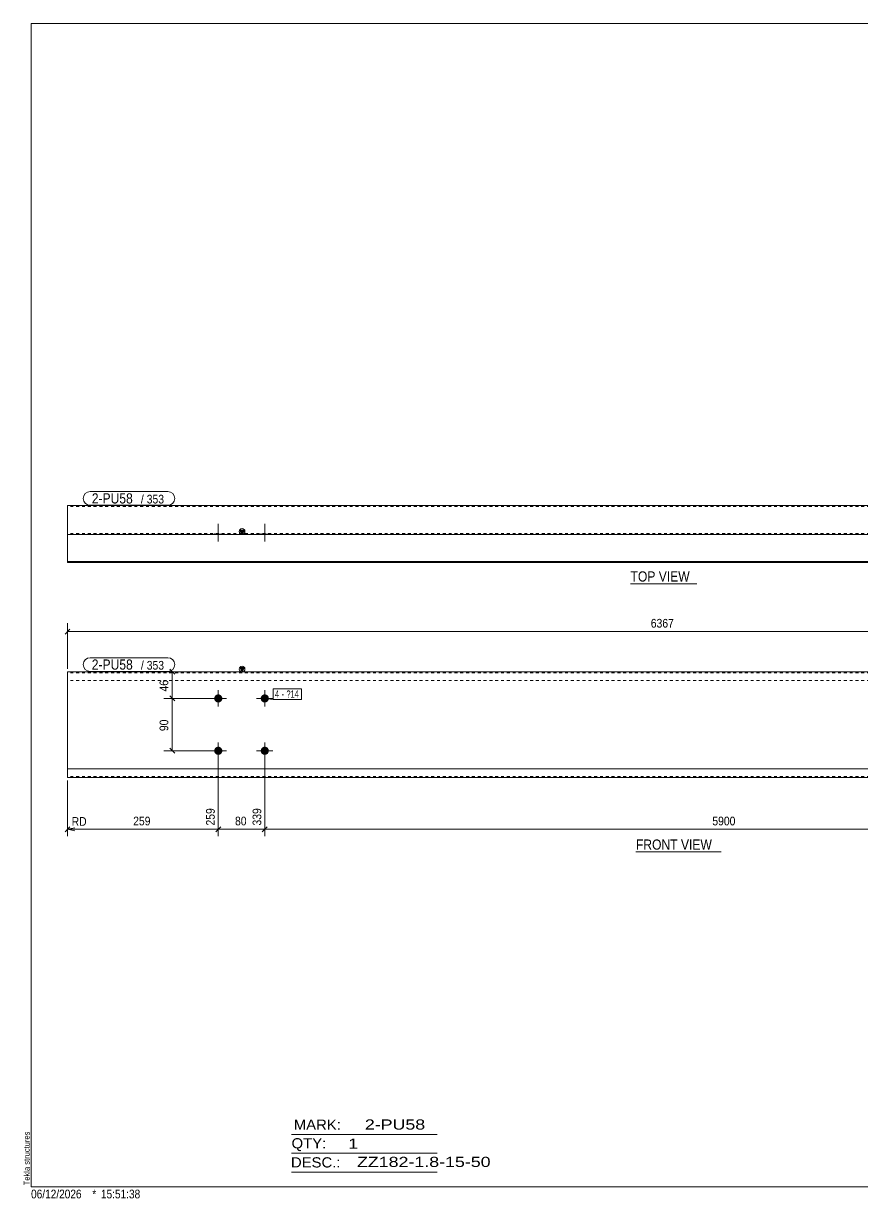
# Model space of a CAD drawing. Header units: millimetres. Extents: x 2 to 579, y 1 to 405.
# Drawn here: x 2.4 to 290.7, y 1 to 405 of the extents above; entities that cross this region are included whole.
import ezdxf

# ---------------------------------------------------------------- set-up
doc = ezdxf.new("R2010")
doc.units = ezdxf.units.MM
doc.linetypes.add('XKITLINE00', pattern=[0])
doc.linetypes.add('XKITLINE01', pattern=[4, 1, -1, 1, -1])
for name, color, linetype, lineweight in [('Bolt', 3, 'Continuous', 0), ('BoltMark', 7, 'Continuous', 0), ('Dimensions', 7, 'Continuous', 0), ('DrawingSheet', 5, 'Continuous', 0), ('OtherObjectType', 7, 'Continuous', 0), ('Part', 2, 'Continuous', 0), ('PartMark', 7, 'Continuous', 0)]:
    doc.layers.add(name, color=color, linetype=linetype, lineweight=lineweight)
doc.styles.add('ARIAL', font='ARIAL.TTF')
doc.styles.add('ARIAL_NARROW', font='ARIALN.TTF')

# ---------------------------------------------------------------- blocks, each defined once
blk = doc.blocks.new('*A1')
at = {"layer": 'Bolt'}
for points in [[(70.71, 172.88), (70.71, 172.84), (70.71, 172.81), (70.7, 172.77), (70.7, 172.74), (70.69, 172.7), (70.69, 172.67), (70.68, 172.64), (70.68, 172.6), (70.67, 172.57), (70.66, 172.54), (70.65, 172.5), (70.64, 172.47), (70.63, 172.44), (70.62, 172.41), (70.6, 172.37), (70.59, 172.34), (70.57, 172.31), (70.56, 172.28), (70.54, 172.25), (70.53, 172.22), (70.51, 172.19), (70.49, 172.16), (70.47, 172.13), (70.45, 172.1), (70.43, 172.08), (70.41, 172.05), (70.39, 172.02), (70.37, 172), (70.35, 171.97), (70.32, 171.94), (70.3, 171.92), (70.27, 171.9), (70.25, 171.87), (70.22, 171.85), (70.2, 171.83), (70.17, 171.81), (70.14, 171.79), (70.12, 171.77), (70.09, 171.75), (70.06, 171.73), (70.03, 171.71), (70, 171.69), (69.97, 171.68), (69.94, 171.66), (69.91, 171.64), (69.88, 171.63), (69.84, 171.62), (69.81, 171.6), (69.78, 171.59), (69.75, 171.58), (69.72, 171.57), (69.68, 171.56), (69.65, 171.55), (69.62, 171.54), (69.58, 171.54), (69.55, 171.53), (69.51, 171.53), (69.48, 171.52), (69.45, 171.52), (69.41, 171.51), (69.38, 171.51), (69.34, 171.51), (69.31, 171.51), (69.27, 171.51), (69.24, 171.51), (69.21, 171.51), (69.17, 171.52), (69.14, 171.52), (69.1, 171.53), (69.07, 171.53), (69.04, 171.54), (69, 171.54), (68.97, 171.55), (68.94, 171.56), (68.9, 171.57), (68.87, 171.58), (68.84, 171.59), (68.81, 171.6), (68.77, 171.62), (68.74, 171.63), (68.71, 171.64), (68.68, 171.66), (68.65, 171.68), (68.62, 171.69), (68.59, 171.71), (68.56, 171.73), (68.53, 171.75), (68.5, 171.77), (68.48, 171.79), (68.45, 171.81), (68.42, 171.83), (68.39, 171.85), (68.37, 171.87), (68.34, 171.9), (68.32, 171.92), (68.3, 171.94), (68.27, 171.97), (68.25, 172), (68.23, 172.02), (68.21, 172.05), (68.18, 172.08), (68.16, 172.1), (68.15, 172.13), (68.13, 172.16), (68.11, 172.19), (68.09, 172.22), (68.07, 172.25), (68.06, 172.28), (68.04, 172.31), (68.03, 172.34), (68.02, 172.37), (68, 172.41), (67.99, 172.44), (67.98, 172.47), (67.97, 172.5), (67.96, 172.54), (67.95, 172.57), (67.94, 172.6), (67.94, 172.64), (67.93, 172.67), (67.92, 172.7), (67.92, 172.74), (67.92, 172.77), (67.91, 172.81), (67.91, 172.84), (67.91, 172.88), (67.91, 172.91), (67.91, 172.94), (67.91, 172.98), (67.91, 173.01), (67.92, 173.05), (67.92, 173.08), (67.92, 173.12), (67.93, 173.15), (67.94, 173.18), (67.94, 173.22), (67.95, 173.25), (67.96, 173.28), (67.97, 173.32), (67.98, 173.35), (67.99, 173.38), (68, 173.41), (68.02, 173.45), (68.03, 173.48), (68.04, 173.51), (68.06, 173.54), (68.07, 173.57), (68.09, 173.6), (68.11, 173.63), (68.13, 173.66), (68.15, 173.69), (68.16, 173.72), (68.18, 173.74), (68.21, 173.77), (68.23, 173.8), (68.25, 173.82), (68.27, 173.85), (68.3, 173.88), (68.32, 173.9), (68.34, 173.92), (68.37, 173.95), (68.39, 173.97), (68.42, 173.99), (68.45, 174.01), (68.48, 174.03), (68.5, 174.05), (68.53, 174.07), (68.56, 174.09), (68.59, 174.11), (68.62, 174.13), (68.65, 174.14), (68.68, 174.16), (68.71, 174.18), (68.74, 174.19), (68.77, 174.2), (68.81, 174.22), (68.84, 174.23), (68.87, 174.24), (68.9, 174.25), (68.94, 174.26), (68.97, 174.27), (69, 174.28), (69.04, 174.28), (69.07, 174.29), (69.1, 174.29), (69.14, 174.3), (69.17, 174.3), (69.21, 174.31), (69.24, 174.31), (69.27, 174.31), (69.31, 174.31), (69.34, 174.31), (69.38, 174.31), (69.41, 174.31), (69.45, 174.3), (69.48, 174.3), (69.51, 174.29), (69.55, 174.29), (69.58, 174.28), (69.62, 174.28), (69.65, 174.27), (69.68, 174.26), (69.72, 174.25), (69.75, 174.24), (69.78, 174.23), (69.81, 174.22), (69.84, 174.2), (69.88, 174.19), (69.91, 174.18), (69.94, 174.16), (69.97, 174.14), (70, 174.13), (70.03, 174.11), (70.06, 174.09), (70.09, 174.07), (70.12, 174.05), (70.14, 174.03), (70.17, 174.01), (70.2, 173.99), (70.22, 173.97), (70.25, 173.95), (70.27, 173.92), (70.3, 173.9), (70.32, 173.88), (70.35, 173.85), (70.37, 173.82), (70.39, 173.8), (70.41, 173.77), (70.43, 173.74), (70.45, 173.72), (70.47, 173.69), (70.49, 173.66), (70.51, 173.63), (70.53, 173.6), (70.54, 173.57), (70.56, 173.54), (70.57, 173.51), (70.59, 173.48), (70.6, 173.45), (70.62, 173.41), (70.63, 173.38), (70.64, 173.35), (70.65, 173.32), (70.66, 173.28), (70.67, 173.25), (70.68, 173.22), (70.68, 173.18), (70.69, 173.15), (70.69, 173.12), (70.7, 173.08), (70.7, 173.05), (70.71, 173.01), (70.71, 172.98), (70.71, 172.94), (70.71, 172.91)], [(86.71, 172.88), (86.71, 172.84), (86.71, 172.81), (86.7, 172.77), (86.7, 172.74), (86.69, 172.7), (86.69, 172.67), (86.68, 172.64), (86.68, 172.6), (86.67, 172.57), (86.66, 172.54), (86.65, 172.5), (86.64, 172.47), (86.63, 172.44), (86.62, 172.41), (86.6, 172.37), (86.59, 172.34), (86.57, 172.31), (86.56, 172.28), (86.54, 172.25), (86.53, 172.22), (86.51, 172.19), (86.49, 172.16), (86.47, 172.13), (86.45, 172.1), (86.43, 172.08), (86.41, 172.05), (86.39, 172.02), (86.37, 172), (86.35, 171.97), (86.32, 171.94), (86.3, 171.92), (86.27, 171.9), (86.25, 171.87), (86.22, 171.85), (86.2, 171.83), (86.17, 171.81), (86.14, 171.79), (86.12, 171.77), (86.09, 171.75), (86.06, 171.73), (86.03, 171.71), (86, 171.69), (85.97, 171.68), (85.94, 171.66), (85.91, 171.64), (85.88, 171.63), (85.84, 171.62), (85.81, 171.6), (85.78, 171.59), (85.75, 171.58), (85.72, 171.57), (85.68, 171.56), (85.65, 171.55), (85.62, 171.54), (85.58, 171.54), (85.55, 171.53), (85.51, 171.53), (85.48, 171.52), (85.45, 171.52), (85.41, 171.51), (85.38, 171.51), (85.34, 171.51), (85.31, 171.51), (85.27, 171.51), (85.24, 171.51), (85.21, 171.51), (85.17, 171.52), (85.14, 171.52), (85.1, 171.53), (85.07, 171.53), (85.04, 171.54), (85, 171.54), (84.97, 171.55), (84.94, 171.56), (84.9, 171.57), (84.87, 171.58), (84.84, 171.59), (84.81, 171.6), (84.77, 171.62), (84.74, 171.63), (84.71, 171.64), (84.68, 171.66), (84.65, 171.68), (84.62, 171.69), (84.59, 171.71), (84.56, 171.73), (84.53, 171.75), (84.5, 171.77), (84.48, 171.79), (84.45, 171.81), (84.42, 171.83), (84.39, 171.85), (84.37, 171.87), (84.34, 171.9), (84.32, 171.92), (84.3, 171.94), (84.27, 171.97), (84.25, 172), (84.23, 172.02), (84.21, 172.05), (84.18, 172.08), (84.16, 172.1), (84.15, 172.13), (84.13, 172.16), (84.11, 172.19), (84.09, 172.22), (84.07, 172.25), (84.06, 172.28), (84.04, 172.31), (84.03, 172.34), (84.02, 172.37), (84, 172.41), (83.99, 172.44), (83.98, 172.47), (83.97, 172.5), (83.96, 172.54), (83.95, 172.57), (83.94, 172.6), (83.94, 172.64), (83.93, 172.67), (83.92, 172.7), (83.92, 172.74), (83.92, 172.77), (83.91, 172.81), (83.91, 172.84), (83.91, 172.88), (83.91, 172.91), (83.91, 172.94), (83.91, 172.98), (83.91, 173.01), (83.92, 173.05), (83.92, 173.08), (83.92, 173.12), (83.93, 173.15), (83.94, 173.18), (83.94, 173.22), (83.95, 173.25), (83.96, 173.28), (83.97, 173.32), (83.98, 173.35), (83.99, 173.38), (84, 173.41), (84.02, 173.45), (84.03, 173.48), (84.04, 173.51), (84.06, 173.54), (84.07, 173.57), (84.09, 173.6), (84.11, 173.63), (84.13, 173.66), (84.15, 173.69), (84.16, 173.72), (84.18, 173.74), (84.21, 173.77), (84.23, 173.8), (84.25, 173.82), (84.27, 173.85), (84.3, 173.88), (84.32, 173.9), (84.34, 173.92), (84.37, 173.95), (84.39, 173.97), (84.42, 173.99), (84.45, 174.01), (84.48, 174.03), (84.5, 174.05), (84.53, 174.07), (84.56, 174.09), (84.59, 174.11), (84.62, 174.13), (84.65, 174.14), (84.68, 174.16), (84.71, 174.18), (84.74, 174.19), (84.77, 174.2), (84.81, 174.22), (84.84, 174.23), (84.87, 174.24), (84.9, 174.25), (84.94, 174.26), (84.97, 174.27), (85, 174.28), (85.04, 174.28), (85.07, 174.29), (85.1, 174.29), (85.14, 174.3), (85.17, 174.3), (85.21, 174.31), (85.24, 174.31), (85.27, 174.31), (85.31, 174.31), (85.34, 174.31), (85.38, 174.31), (85.41, 174.31), (85.45, 174.3), (85.48, 174.3), (85.51, 174.29), (85.55, 174.29), (85.58, 174.28), (85.62, 174.28), (85.65, 174.27), (85.68, 174.26), (85.72, 174.25), (85.75, 174.24), (85.78, 174.23), (85.81, 174.22), (85.84, 174.2), (85.88, 174.19), (85.91, 174.18), (85.94, 174.16), (85.97, 174.14), (86, 174.13), (86.03, 174.11), (86.06, 174.09), (86.09, 174.07), (86.12, 174.05), (86.14, 174.03), (86.17, 174.01), (86.2, 173.99), (86.22, 173.97), (86.25, 173.95), (86.27, 173.92), (86.3, 173.9), (86.32, 173.88), (86.35, 173.85), (86.37, 173.82), (86.39, 173.8), (86.41, 173.77), (86.43, 173.74), (86.45, 173.72), (86.47, 173.69), (86.49, 173.66), (86.51, 173.63), (86.53, 173.6), (86.54, 173.57), (86.56, 173.54), (86.57, 173.51), (86.59, 173.48), (86.6, 173.45), (86.62, 173.41), (86.63, 173.38), (86.64, 173.35), (86.65, 173.32), (86.66, 173.28), (86.67, 173.25), (86.68, 173.22), (86.68, 173.18), (86.69, 173.15), (86.69, 173.12), (86.7, 173.08), (86.7, 173.05), (86.71, 173.01), (86.71, 172.98), (86.71, 172.94), (86.71, 172.91)], [(70.71, 154.88), (70.71, 154.84), (70.71, 154.81), (70.7, 154.77), (70.7, 154.74), (70.69, 154.7), (70.69, 154.67), (70.68, 154.64), (70.68, 154.6), (70.67, 154.57), (70.66, 154.54), (70.65, 154.5), (70.64, 154.47), (70.63, 154.44), (70.62, 154.41), (70.6, 154.37), (70.59, 154.34), (70.57, 154.31), (70.56, 154.28), (70.54, 154.25), (70.53, 154.22), (70.51, 154.19), (70.49, 154.16), (70.47, 154.13), (70.45, 154.1), (70.43, 154.08), (70.41, 154.05), (70.39, 154.02), (70.37, 154), (70.35, 153.97), (70.32, 153.94), (70.3, 153.92), (70.27, 153.9), (70.25, 153.87), (70.22, 153.85), (70.2, 153.83), (70.17, 153.81), (70.14, 153.79), (70.12, 153.77), (70.09, 153.75), (70.06, 153.73), (70.03, 153.71), (70, 153.69), (69.97, 153.68), (69.94, 153.66), (69.91, 153.64), (69.88, 153.63), (69.84, 153.62), (69.81, 153.6), (69.78, 153.59), (69.75, 153.58), (69.72, 153.57), (69.68, 153.56), (69.65, 153.55), (69.62, 153.54), (69.58, 153.54), (69.55, 153.53), (69.51, 153.53), (69.48, 153.52), (69.45, 153.52), (69.41, 153.51), (69.38, 153.51), (69.34, 153.51), (69.31, 153.51), (69.27, 153.51), (69.24, 153.51), (69.21, 153.51), (69.17, 153.52), (69.14, 153.52), (69.1, 153.53), (69.07, 153.53), (69.04, 153.54), (69, 153.54), (68.97, 153.55), (68.94, 153.56), (68.9, 153.57), (68.87, 153.58), (68.84, 153.59), (68.81, 153.6), (68.77, 153.62), (68.74, 153.63), (68.71, 153.64), (68.68, 153.66), (68.65, 153.68), (68.62, 153.69), (68.59, 153.71), (68.56, 153.73), (68.53, 153.75), (68.5, 153.77), (68.48, 153.79), (68.45, 153.81), (68.42, 153.83), (68.39, 153.85), (68.37, 153.87), (68.34, 153.9), (68.32, 153.92), (68.3, 153.94), (68.27, 153.97), (68.25, 154), (68.23, 154.02), (68.21, 154.05), (68.18, 154.08), (68.16, 154.1), (68.15, 154.13), (68.13, 154.16), (68.11, 154.19), (68.09, 154.22), (68.07, 154.25), (68.06, 154.28), (68.04, 154.31), (68.03, 154.34), (68.02, 154.37), (68, 154.41), (67.99, 154.44), (67.98, 154.47), (67.97, 154.5), (67.96, 154.54), (67.95, 154.57), (67.94, 154.6), (67.94, 154.64), (67.93, 154.67), (67.92, 154.7), (67.92, 154.74), (67.92, 154.77), (67.91, 154.81), (67.91, 154.84), (67.91, 154.88), (67.91, 154.91), (67.91, 154.94), (67.91, 154.98), (67.91, 155.01), (67.92, 155.05), (67.92, 155.08), (67.92, 155.12), (67.93, 155.15), (67.94, 155.18), (67.94, 155.22), (67.95, 155.25), (67.96, 155.28), (67.97, 155.32), (67.98, 155.35), (67.99, 155.38), (68, 155.41), (68.02, 155.45), (68.03, 155.48), (68.04, 155.51), (68.06, 155.54), (68.07, 155.57), (68.09, 155.6), (68.11, 155.63), (68.13, 155.66), (68.15, 155.69), (68.16, 155.72), (68.18, 155.74), (68.21, 155.77), (68.23, 155.8), (68.25, 155.82), (68.27, 155.85), (68.3, 155.88), (68.32, 155.9), (68.34, 155.92), (68.37, 155.95), (68.39, 155.97), (68.42, 155.99), (68.45, 156.01), (68.48, 156.03), (68.5, 156.05), (68.53, 156.07), (68.56, 156.09), (68.59, 156.11), (68.62, 156.13), (68.65, 156.14), (68.68, 156.16), (68.71, 156.18), (68.74, 156.19), (68.77, 156.2), (68.81, 156.22), (68.84, 156.23), (68.87, 156.24), (68.9, 156.25), (68.94, 156.26), (68.97, 156.27), (69, 156.28), (69.04, 156.28), (69.07, 156.29), (69.1, 156.29), (69.14, 156.3), (69.17, 156.3), (69.21, 156.31), (69.24, 156.31), (69.27, 156.31), (69.31, 156.31), (69.34, 156.31), (69.38, 156.31), (69.41, 156.31), (69.45, 156.3), (69.48, 156.3), (69.51, 156.29), (69.55, 156.29), (69.58, 156.28), (69.62, 156.28), (69.65, 156.27), (69.68, 156.26), (69.72, 156.25), (69.75, 156.24), (69.78, 156.23), (69.81, 156.22), (69.84, 156.2), (69.88, 156.19), (69.91, 156.18), (69.94, 156.16), (69.97, 156.14), (70, 156.13), (70.03, 156.11), (70.06, 156.09), (70.09, 156.07), (70.12, 156.05), (70.14, 156.03), (70.17, 156.01), (70.2, 155.99), (70.22, 155.97), (70.25, 155.95), (70.27, 155.92), (70.3, 155.9), (70.32, 155.88), (70.35, 155.85), (70.37, 155.82), (70.39, 155.8), (70.41, 155.77), (70.43, 155.74), (70.45, 155.72), (70.47, 155.69), (70.49, 155.66), (70.51, 155.63), (70.53, 155.6), (70.54, 155.57), (70.56, 155.54), (70.57, 155.51), (70.59, 155.48), (70.6, 155.45), (70.62, 155.41), (70.63, 155.38), (70.64, 155.35), (70.65, 155.32), (70.66, 155.28), (70.67, 155.25), (70.68, 155.22), (70.68, 155.18), (70.69, 155.15), (70.69, 155.12), (70.7, 155.08), (70.7, 155.05), (70.71, 155.01), (70.71, 154.98), (70.71, 154.94), (70.71, 154.91)], [(86.71, 154.88), (86.71, 154.84), (86.71, 154.81), (86.7, 154.77), (86.7, 154.74), (86.69, 154.7), (86.69, 154.67), (86.68, 154.64), (86.68, 154.6), (86.67, 154.57), (86.66, 154.54), (86.65, 154.5), (86.64, 154.47), (86.63, 154.44), (86.62, 154.41), (86.6, 154.37), (86.59, 154.34), (86.57, 154.31), (86.56, 154.28), (86.54, 154.25), (86.53, 154.22), (86.51, 154.19), (86.49, 154.16), (86.47, 154.13), (86.45, 154.1), (86.43, 154.08), (86.41, 154.05), (86.39, 154.02), (86.37, 154), (86.35, 153.97), (86.32, 153.94), (86.3, 153.92), (86.27, 153.9), (86.25, 153.87), (86.22, 153.85), (86.2, 153.83), (86.17, 153.81), (86.14, 153.79), (86.12, 153.77), (86.09, 153.75), (86.06, 153.73), (86.03, 153.71), (86, 153.69), (85.97, 153.68), (85.94, 153.66), (85.91, 153.64), (85.88, 153.63), (85.84, 153.62), (85.81, 153.6), (85.78, 153.59), (85.75, 153.58), (85.72, 153.57), (85.68, 153.56), (85.65, 153.55), (85.62, 153.54), (85.58, 153.54), (85.55, 153.53), (85.51, 153.53), (85.48, 153.52), (85.45, 153.52), (85.41, 153.51), (85.38, 153.51), (85.34, 153.51), (85.31, 153.51), (85.27, 153.51), (85.24, 153.51), (85.21, 153.51), (85.17, 153.52), (85.14, 153.52), (85.1, 153.53), (85.07, 153.53), (85.04, 153.54), (85, 153.54), (84.97, 153.55), (84.94, 153.56), (84.9, 153.57), (84.87, 153.58), (84.84, 153.59), (84.81, 153.6), (84.77, 153.62), (84.74, 153.63), (84.71, 153.64), (84.68, 153.66), (84.65, 153.68), (84.62, 153.69), (84.59, 153.71), (84.56, 153.73), (84.53, 153.75), (84.5, 153.77), (84.48, 153.79), (84.45, 153.81), (84.42, 153.83), (84.39, 153.85), (84.37, 153.87), (84.34, 153.9), (84.32, 153.92), (84.3, 153.94), (84.27, 153.97), (84.25, 154), (84.23, 154.02), (84.21, 154.05), (84.18, 154.08), (84.16, 154.1), (84.15, 154.13), (84.13, 154.16), (84.11, 154.19), (84.09, 154.22), (84.07, 154.25), (84.06, 154.28), (84.04, 154.31), (84.03, 154.34), (84.02, 154.37), (84, 154.41), (83.99, 154.44), (83.98, 154.47), (83.97, 154.5), (83.96, 154.54), (83.95, 154.57), (83.94, 154.6), (83.94, 154.64), (83.93, 154.67), (83.92, 154.7), (83.92, 154.74), (83.92, 154.77), (83.91, 154.81), (83.91, 154.84), (83.91, 154.88), (83.91, 154.91), (83.91, 154.94), (83.91, 154.98), (83.91, 155.01), (83.92, 155.05), (83.92, 155.08), (83.92, 155.12), (83.93, 155.15), (83.94, 155.18), (83.94, 155.22), (83.95, 155.25), (83.96, 155.28), (83.97, 155.32), (83.98, 155.35), (83.99, 155.38), (84, 155.41), (84.02, 155.45), (84.03, 155.48), (84.04, 155.51), (84.06, 155.54), (84.07, 155.57), (84.09, 155.6), (84.11, 155.63), (84.13, 155.66), (84.15, 155.69), (84.16, 155.72), (84.18, 155.74), (84.21, 155.77), (84.23, 155.8), (84.25, 155.82), (84.27, 155.85), (84.3, 155.88), (84.32, 155.9), (84.34, 155.92), (84.37, 155.95), (84.39, 155.97), (84.42, 155.99), (84.45, 156.01), (84.48, 156.03), (84.5, 156.05), (84.53, 156.07), (84.56, 156.09), (84.59, 156.11), (84.62, 156.13), (84.65, 156.14), (84.68, 156.16), (84.71, 156.18), (84.74, 156.19), (84.77, 156.2), (84.81, 156.22), (84.84, 156.23), (84.87, 156.24), (84.9, 156.25), (84.94, 156.26), (84.97, 156.27), (85, 156.28), (85.04, 156.28), (85.07, 156.29), (85.1, 156.29), (85.14, 156.3), (85.17, 156.3), (85.21, 156.31), (85.24, 156.31), (85.27, 156.31), (85.31, 156.31), (85.34, 156.31), (85.38, 156.31), (85.41, 156.31), (85.45, 156.3), (85.48, 156.3), (85.51, 156.29), (85.55, 156.29), (85.58, 156.28), (85.62, 156.28), (85.65, 156.27), (85.68, 156.26), (85.72, 156.25), (85.75, 156.24), (85.78, 156.23), (85.81, 156.22), (85.84, 156.2), (85.88, 156.19), (85.91, 156.18), (85.94, 156.16), (85.97, 156.14), (86, 156.13), (86.03, 156.11), (86.06, 156.09), (86.09, 156.07), (86.12, 156.05), (86.14, 156.03), (86.17, 156.01), (86.2, 155.99), (86.22, 155.97), (86.25, 155.95), (86.27, 155.92), (86.3, 155.9), (86.32, 155.88), (86.35, 155.85), (86.37, 155.82), (86.39, 155.8), (86.41, 155.77), (86.43, 155.74), (86.45, 155.72), (86.47, 155.69), (86.49, 155.66), (86.51, 155.63), (86.53, 155.6), (86.54, 155.57), (86.56, 155.54), (86.57, 155.51), (86.59, 155.48), (86.6, 155.45), (86.62, 155.41), (86.63, 155.38), (86.64, 155.35), (86.65, 155.32), (86.66, 155.28), (86.67, 155.25), (86.68, 155.22), (86.68, 155.18), (86.69, 155.15), (86.69, 155.12), (86.7, 155.08), (86.7, 155.05), (86.71, 155.01), (86.71, 154.98), (86.71, 154.94), (86.71, 154.91)]]:
    blk.add_hatch(color=3, dxfattribs=at).paths.add_polyline_path(points, flags=17)
at = {"layer": 'Bolt', "color": 3, "linetype": 'XKITLINE00', "lineweight": 0}
for p, q in [((69.31, 175.71), (69.31, 170.11)), ((85.31, 175.71), (85.31, 170.11)), ((72.11, 172.91), (66.51, 172.91)), ((88.11, 172.91), (82.51, 172.91)), ((69.31, 157.71), (69.31, 152.11)), ((85.31, 157.71), (85.31, 152.11)), ((72.11, 154.91), (66.51, 154.91)), ((88.11, 154.91), (82.51, 154.91))]:
    blk.add_line(p, q, dxfattribs=at)
blk = doc.blocks.new('*A3')
at = {"layer": 'Part'}
blk.add_hatch(color=2, dxfattribs=at).paths.add_polyline_path([(76.7, 183.51), (78.3, 183.51), (77.5, 182.11)], flags=17)
at = {"layer": 'Part', "color": 2, "linetype": 'XKITLINE00', "lineweight": 0}
for p, q in [((17.5, 145.71), (17.5, 182.11)), ((243.5, 182.11), (17.5, 182.11)), ((77.5, 182.11), (76.7, 183.51)), ((76.7, 183.51), (78.3, 183.51)), ((78.3, 183.51), (77.5, 182.11)), ((427.3, 182.11), (243.6, 182.11)), ((427.3, 182.11), (427.3, 145.71)), ((243.5, 148.71), (17.5, 148.71)), ((243.5, 145.71), (17.5, 145.71)), ((427.3, 148.71), (243.6, 148.71)), ((427.3, 145.71), (243.6, 145.71))]:
    blk.add_line(p, q, dxfattribs=at)
at = {"layer": 'Part', "color": 7, "linetype": 'XKITLINE01', "lineweight": 0}
for p, q in [((243.5, 181.75), (17.5, 181.75)), ((243.5, 179.11), (17.5, 179.11)), ((427.3, 181.75), (243.6, 181.75)), ((427.3, 179.11), (243.6, 179.11)), ((243.5, 146.07), (17.5, 146.07)), ((427.3, 146.07), (243.6, 146.07))]:
    blk.add_line(p, q, dxfattribs=at)
at = {"layer": 'Part', "color": 2, "linetype": 'XKITLINE00', "lineweight": 0}
blk.add_circle((77.5, 183.01), 1, dxfattribs=at)
blk = doc.blocks.new('*A4')
at = {"layer": 'Bolt'}
for points in [[(67.91, 229.25), (67.91, 229.61), (70.71, 229.61), (70.71, 229.25)], [(67.91, 229.25), (67.91, 229.61), (70.71, 229.61), (70.71, 229.25)], [(83.91, 229.25), (83.91, 229.61), (86.71, 229.61), (86.71, 229.25)], [(83.91, 229.25), (83.91, 229.61), (86.71, 229.61), (86.71, 229.25)]]:
    blk.add_hatch(color=3, dxfattribs=at).paths.add_polyline_path(points, flags=17)
at = {"layer": 'Bolt', "color": 3, "linetype": 'XKITLINE00', "lineweight": 0}
for p, q in [((69.31, 232.93), (69.31, 226.93)), ((69.31, 232.93), (69.31, 226.93)), ((85.31, 232.93), (85.31, 226.93)), ((85.31, 232.93), (85.31, 226.93)), ((67.91, 229.61), (67.91, 229.25)), ((67.91, 229.61), (67.91, 229.25)), ((70.71, 229.61), (70.71, 229.25)), ((70.71, 229.61), (70.71, 229.25)), ((83.91, 229.61), (83.91, 229.25)), ((83.91, 229.61), (83.91, 229.25)), ((86.71, 229.61), (86.71, 229.25)), ((86.71, 229.61), (86.71, 229.25))]:
    blk.add_line(p, q, dxfattribs=at)
blk = doc.blocks.new('*A6')
at = {"layer": 'Part'}
blk.add_hatch(color=2, dxfattribs=at).paths.add_polyline_path([(76.7, 230.83), (78.3, 230.83), (77.5, 229.43)], flags=17)
at = {"layer": 'Part', "color": 2, "linetype": 'XKITLINE00', "lineweight": 0}
for p, q in [((17.5, 219.61), (17.5, 239.25)), ((243.5, 239.25), (17.5, 239.25)), ((427.3, 239.25), (243.6, 239.25)), ((427.3, 239.25), (427.3, 219.61)), ((77.5, 229.43), (76.7, 230.83)), ((76.7, 230.83), (78.3, 230.83)), ((78.3, 230.83), (77.5, 229.43)), ((243.5, 229.25), (17.5, 229.25)), ((427.3, 229.25), (243.6, 229.25)), ((243.5, 219.97), (17.5, 219.97)), ((243.5, 219.61), (17.5, 219.61)), ((427.3, 219.97), (243.6, 219.97)), ((427.3, 219.61), (243.6, 219.61))]:
    blk.add_line(p, q, dxfattribs=at)
at = {"layer": 'Part', "color": 7, "linetype": 'XKITLINE01', "lineweight": 0}
for p, q in [((243.5, 238.89), (17.5, 238.89)), ((427.3, 238.89), (243.6, 238.89)), ((243.5, 229.61), (17.5, 229.61)), ((427.3, 229.61), (243.6, 229.61))]:
    blk.add_line(p, q, dxfattribs=at)
at = {"layer": 'Part', "color": 2, "linetype": 'XKITLINE00', "lineweight": 0}
blk.add_circle((77.5, 230.33), 1, dxfattribs=at)
blk = doc.blocks.new('*A7')
at = {"layer": 'DrawingSheet', "color": 5, "linetype": 'XKITLINE00', "lineweight": 0}
for p, q in [((579, 405), (5, 405)), ((5, 405), (5, 5)), ((579, 5), (579, 405)), ((5, 5), (579, 5))]:
    blk.add_line(p, q, dxfattribs=at)
at = {"layer": 'DrawingSheet', "color": 5, "style": 'ARIAL', "width": 0.85}
blk.add_text('Tekla structures', height=2, rotation=90, dxfattribs=at).set_placement((4.5, 5.5))
blk = doc.blocks.new('*A11')
at = {"layer": 'OtherObjectType', "color": 6, "linetype": 'XKITLINE00', "lineweight": 0}
for p, q in [((94.5, 23), (144.5, 23)), ((94.5, 16.5), (144.5, 16.5)), ((94.5, 10), (144.5, 10))]:
    blk.add_line(p, q, dxfattribs=at)
at = {"layer": 'OtherObjectType', "color": 6, "style": 'ARIAL_NARROW'}
for s, width, p in [('MARK:', 1.275, (95.27, 24.58)), ('2-PU58', 1.525501, (119.69, 24.65)), ('QTY:', 1.275, (94.5, 18.19)), ('1', 1.525501, (113.99, 18.05)), ('DESC.:', 1.275, (94.29, 11.63)), ('ZZ182-1.8-15-50', 1.525501, (117, 11.79))]:
    blk.add_text(s, height=3.5, dxfattribs=dict(at, width=width)).set_placement(p)
blk = doc.blocks.new('*A14')
at = {"layer": 'OtherObjectType', "color": 7, "style": 'ARIAL_NARROW', "width": 1.008832}
for s, p in [('06/12/2026', (4.99, 1)), ('15:51:38', (29, 1)), ('*', (26, 1))]:
    blk.add_text(s, height=3, dxfattribs=at).set_placement(p)
blk = doc.blocks.new('*A17')
at = {"layer": 'Dimensions', "color": 7, "linetype": 'XKITLINE00', "lineweight": 0}
for p, q in [((52.65, 173.76), (54.35, 172.06)), ((68.31, 172.91), (50.65, 172.91)), ((53.5, 154.91), (53.5, 172.91)), ((68.31, 154.91), (50.65, 154.91)), ((52.65, 155.76), (54.35, 154.06))]:
    blk.add_line(p, q, dxfattribs=at)
at = {"layer": 'Dimensions', "color": 3}
for p in [(53.5, 172.91), (53.5, 154.91)]:
    blk.add_point(p, dxfattribs=at)
at = {"layer": 'Dimensions', "color": 3, "style": 'ARIAL', "width": 0.85}
blk.add_text('90', height=3, rotation=90.0002, dxfattribs=at).set_placement((52.15, 161.68))
blk = doc.blocks.new('*A18')
at = {"layer": 'Dimensions', "color": 7, "linetype": 'XKITLINE00', "lineweight": 0}
for p, q in [((68.31, 182.11), (50.65, 182.11)), ((52.65, 182.96), (54.35, 181.26)), ((53.5, 172.91), (53.5, 182.11)), ((52.65, 173.76), (54.35, 172.06)), ((68.31, 172.91), (50.65, 172.91))]:
    blk.add_line(p, q, dxfattribs=at)
at = {"layer": 'Dimensions', "color": 3}
for p in [(53.5, 182.11), (53.5, 172.91)]:
    blk.add_point(p, dxfattribs=at)
at = {"layer": 'Dimensions', "color": 3, "style": 'ARIAL', "width": 0.85}
blk.add_text('46', height=3, rotation=90.0002, dxfattribs=at).set_placement((52.15, 175.28))
blk = doc.blocks.new('*A19')
at = {"layer": 'Dimensions', "color": 7, "linetype": 'XKITLINE00', "lineweight": 0}
for p, q in [((17.5, 183.11), (17.5, 198.76)), ((427.3, 183.11), (427.3, 198.76)), ((18.35, 196.76), (16.65, 195.06)), ((17.5, 195.91), (427.3, 195.91)), ((428.15, 196.76), (426.45, 195.06))]:
    blk.add_line(p, q, dxfattribs=at)
at = {"layer": 'Dimensions', "color": 3}
for p in [(17.5, 195.91), (427.3, 195.91)]:
    blk.add_point(p, dxfattribs=at)
at = {"layer": 'Dimensions', "color": 3, "style": 'ARIAL', "width": 0.85}
blk.add_text('6367', height=3, dxfattribs=at).set_placement((217.95, 197.26))
blk = doc.blocks.new('*A20')
at = {"layer": 'Dimensions', "color": 7, "linetype": 'XKITLINE00', "lineweight": 0}
for p, q in [((69.31, 153.91), (69.31, 125.51)), ((17.5, 144.71), (17.5, 125.51)), ((17.5, 144.71), (17.5, 125.51)), ((18.35, 128.76), (16.65, 127.06)), ((20, 128.41), (17.5, 127.91)), ((17.5, 127.91), (69.31, 127.91)), ((20, 127.41), (17.5, 127.91)), ((24.72, 127.91), (17.5, 127.91)), ((70.16, 128.76), (68.46, 127.06))]:
    blk.add_line(p, q, dxfattribs=at)
at = {"layer": 'Dimensions', "color": 3}
for p in [(17.5, 127.91), (69.31, 127.91)]:
    blk.add_point(p, dxfattribs=at)
at = {"layer": 'Dimensions', "color": 7}
blk.add_point((17.5, 127.91), dxfattribs=at)
at = {"layer": 'Dimensions', "color": 3, "style": 'ARIAL', "width": 0.85}
blk.add_text('259', height=3, rotation=90.0002, dxfattribs=at).set_placement((68.11, 129.21))
for s, p in [('RD', (18.94, 129.11)), ('259', (40.07, 129.26))]:
    blk.add_text(s, height=3, dxfattribs=at).set_placement(p)
blk = doc.blocks.new('*A21')
at = {"layer": 'Dimensions', "color": 7, "linetype": 'XKITLINE00', "lineweight": 0}
for p, q in [((69.31, 153.91), (69.31, 125.51)), ((85.31, 153.91), (85.31, 125.51)), ((70.16, 128.76), (68.46, 127.06)), ((69.31, 127.91), (85.31, 127.91)), ((86.16, 128.76), (84.46, 127.06))]:
    blk.add_line(p, q, dxfattribs=at)
at = {"layer": 'Dimensions', "color": 3}
for p in [(69.31, 127.91), (85.31, 127.91)]:
    blk.add_point(p, dxfattribs=at)
at = {"layer": 'Dimensions', "color": 3, "style": 'ARIAL', "width": 0.85}
blk.add_text('339', height=3, rotation=90.0002, dxfattribs=at).set_placement((84.11, 129.21))
blk.add_text('80', height=3, dxfattribs=at).set_placement((75.08, 129.26))
blk = doc.blocks.new('*A22')
at = {"layer": 'Dimensions', "color": 7, "linetype": 'XKITLINE00', "lineweight": 0}
for p, q in [((85.31, 153.91), (85.31, 125.51)), ((401.8, 153.91), (401.8, 125.51)), ((86.16, 128.76), (84.46, 127.06)), ((85.31, 127.91), (401.8, 127.91)), ((402.65, 128.76), (400.95, 127.06))]:
    blk.add_line(p, q, dxfattribs=at)
at = {"layer": 'Dimensions', "color": 3}
for p in [(85.31, 127.91), (401.8, 127.91)]:
    blk.add_point(p, dxfattribs=at)
at = {"layer": 'Dimensions', "color": 3, "style": 'ARIAL', "width": 0.85}
blk.add_text('6239', height=3, rotation=90.0002, dxfattribs=at).set_placement((400.6, 129.21))
blk.add_text('5900', height=3, dxfattribs=at).set_placement((239.1, 129.26))
blk = doc.blocks.new('*A26')
at = {"layer": 'BoltMark', "color": 7, "linetype": 'XKITLINE00', "lineweight": 0}
for p, q in [((88.21, 176.26), (97.9, 176.26)), ((88.21, 172.56), (88.21, 176.26)), ((97.9, 172.56), (97.9, 176.26)), ((85.31, 172.91), (88.21, 172.56)), ((88.21, 172.56), (97.9, 172.56))]:
    blk.add_line(p, q, dxfattribs=at)
at = {"layer": 'BoltMark', "color": 3, "style": 'ARIAL_NARROW', "width": 0.85}
for s, p in [('4', (88.81, 173.16)), ('-', (91.08, 173.16)), ('?14', (92.74, 173.16))]:
    blk.add_text(s, height=2.5, dxfattribs=at).set_placement(p)
blk = doc.blocks.new('*A27')
at = {"layer": 'PartMark', "color": 7, "linetype": 'XKITLINE00', "lineweight": 0}
for p, q in [((25.25, 186.91), (52.01, 186.91)), ((25.25, 182.21), (52.01, 182.21))]:
    blk.add_line(p, q, dxfattribs=at)
for centre, start, end in [((25.25, 184.56), 90, 270), ((52.01, 184.56), 270, 90)]:
    blk.add_arc(centre, 2.35, start, end, dxfattribs=at)
at = {"layer": 'PartMark', "color": 1, "style": 'ARIAL', "width": 0.85}
blk.add_text('2-PU58', height=3.5, dxfattribs=at).set_placement((25.85, 182.81))
at = {"layer": 'PartMark', "color": 3, "style": 'ARIAL', "width": 0.85}
for s, p in [('/', (42.73, 182.81)), ('353', (44.74, 182.81))]:
    blk.add_text(s, height=3, dxfattribs=at).set_placement(p)
blk = doc.blocks.new('*A28')
at = {"layer": 'OtherObjectType', "color": 7, "linetype": 'XKITLINE00', "lineweight": 0}
blk.add_line((212.85, 120.16), (242.15, 120.16), dxfattribs=at)
at = {"layer": 'OtherObjectType', "color": 7, "style": 'ARIAL', "width": 0.85}
blk.add_text('FRONT VIEW', height=3.5, dxfattribs=at).set_placement((212.85, 120.91))
blk = doc.blocks.new('*A29')
at = {"layer": 'PartMark', "color": 7, "linetype": 'XKITLINE00', "lineweight": 0}
for p, q in [((25.25, 244.05), (52.01, 244.05)), ((25.25, 239.35), (52.01, 239.35))]:
    blk.add_line(p, q, dxfattribs=at)
for centre, start, end in [((25.25, 241.7), 90, 270), ((52.01, 241.7), 270, 90)]:
    blk.add_arc(centre, 2.35, start, end, dxfattribs=at)
at = {"layer": 'PartMark', "color": 1, "style": 'ARIAL', "width": 0.85}
blk.add_text('2-PU58', height=3.5, dxfattribs=at).set_placement((25.85, 239.95))
at = {"layer": 'PartMark', "color": 3, "style": 'ARIAL', "width": 0.85}
for s, p in [('/', (42.73, 239.95)), ('353', (44.74, 239.95))]:
    blk.add_text(s, height=3, dxfattribs=at).set_placement(p)
blk = doc.blocks.new('*A30')
at = {"layer": 'OtherObjectType', "color": 7, "linetype": 'XKITLINE00', "lineweight": 0}
blk.add_line((210.99, 212.36), (233.81, 212.36), dxfattribs=at)
at = {"layer": 'OtherObjectType', "color": 7, "style": 'ARIAL', "width": 0.85}
blk.add_text('TOP VIEW', height=3.5, dxfattribs=at).set_placement((210.99, 213.11))

msp = doc.modelspace()

# ---------------------------------------------------------------- block references
at = {"lineweight": 0}
for name in ['*A7', '*A29', '*A4', '*A30', '*A19', '*A27', '*A18', '*A17', '*A1', '*A26', '*A20', '*A21', '*A22', '*A28', '*A11', '*A14']:
    msp.add_blockref(name, (0, 0), dxfattribs=at)
at = {"layer": 'Part', "lineweight": 0}
for name in ['*A6', '*A3']:
    msp.add_blockref(name, (0, 0), dxfattribs=at)

doc.saveas('drawing.dxf')
